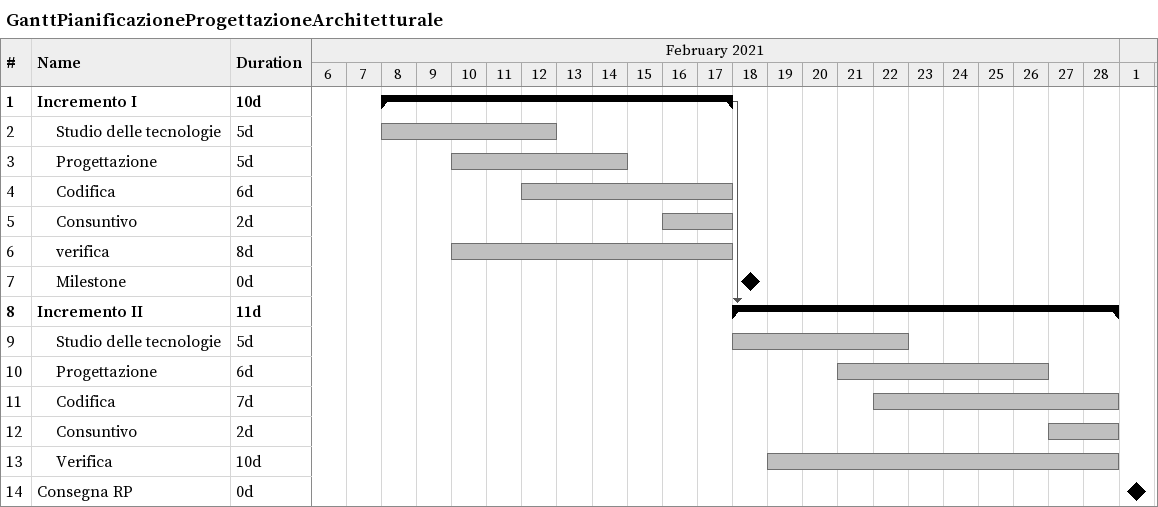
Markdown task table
GanttPianificazioneProgettazioneArchitetturale

| ID | Level | Task | Duration | Start | Finish | Predecessors |
|---|---|---|---|---|---|---|
| 1 | 1 | **Incremento I** | 10d | 2021-02-08 | 2021-02-17 |  |
| 2 | 2 | Studio delle tecnologie | 5d | 2021-02-08 | 2021-02-12 |  |
| 3 | 2 | Progettazione | 5d | 2021-02-10 | 2021-02-14 |  |
| 4 | 2 | Codifica | 6d | 2021-02-12 | 2021-02-17 |  |
| 5 | 2 | Consuntivo | 2d | 2021-02-16 | 2021-02-17 |  |
| 6 | 2 | verifica | 8d | 2021-02-10 | 2021-02-17 |  |
| 7 | 2 | Milestone | 0d | 2021-02-18 | 2021-02-18 |  |
| 8 | 1 | **Incremento II** | 11d | 2021-02-18 | 2021-02-28 | 1 |
| 9 | 2 | Studio delle tecnologie | 5d | 2021-02-18 | 2021-02-22 |  |
| 10 | 2 | Progettazione | 6d | 2021-02-21 | 2021-02-26 |  |
| 11 | 2 | Codifica | 7d | 2021-02-22 | 2021-02-28 |  |
| 12 | 2 | Consuntivo | 2d | 2021-02-27 | 2021-02-28 |  |
| 13 | 2 | Verifica | 10d | 2021-02-19 | 2021-02-28 |  |
| 14 | 1 | Consegna RP | 0d | 2021-03-01 | 2021-03-01 |  |
